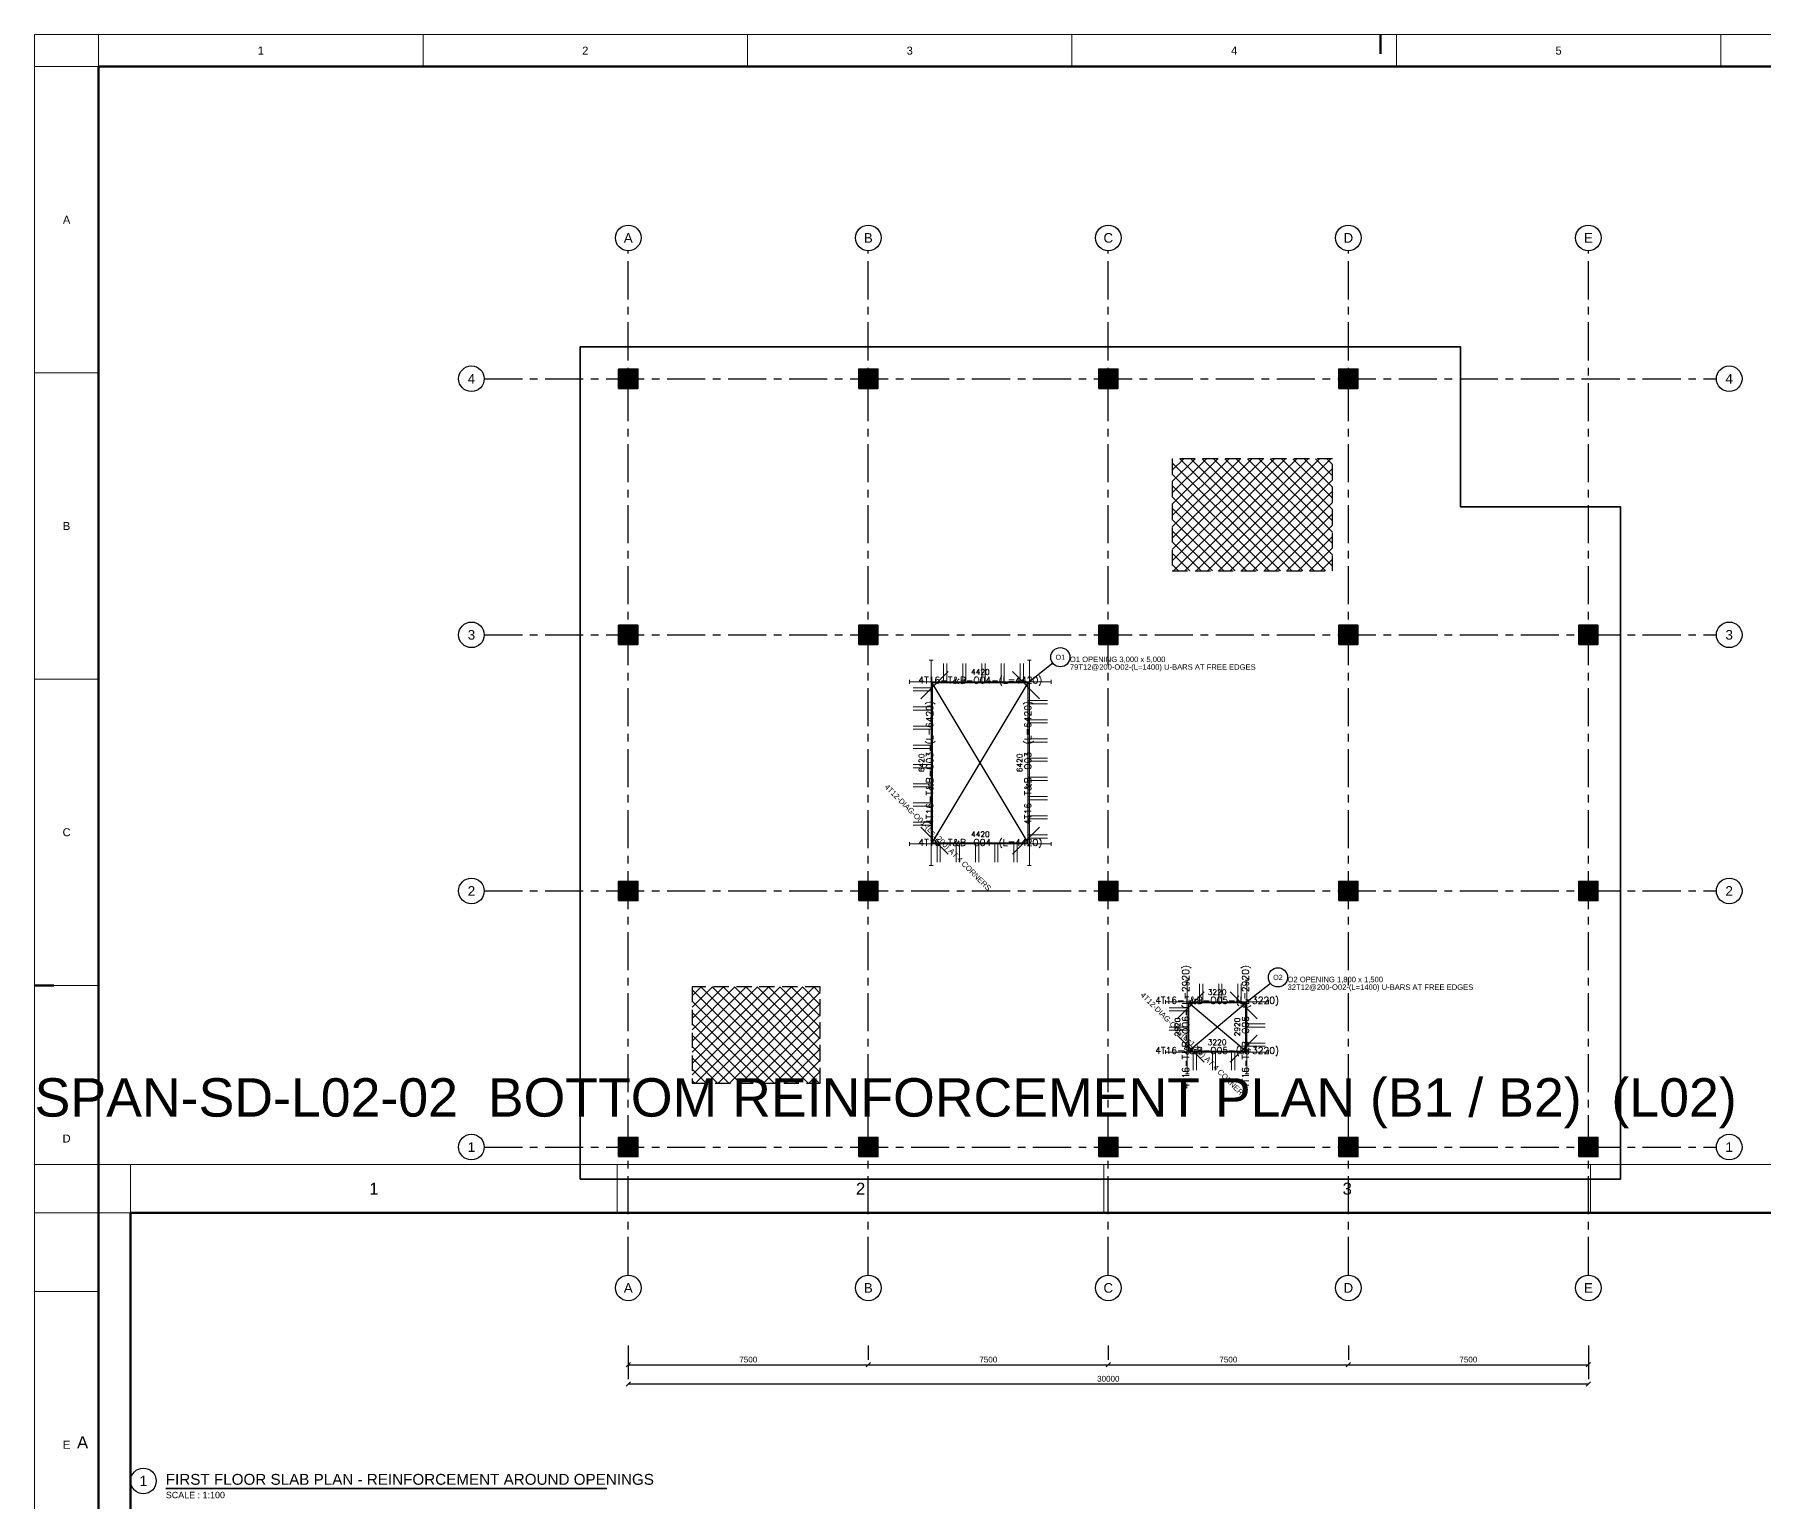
# Model space of a CAD drawing. Header units: millimetres. Extents: x 0 to 396150, y -260000 to 91864.
# Drawn here: x 180000 to 234050, y -51450 to -5600 of the extents above; entities that cross this region are included whole.
import ezdxf
from ezdxf.enums import TextEntityAlignment as Align

# ---------------------------------------------------------------- set-up
doc = ezdxf.new("R2010")
doc.units = ezdxf.units.MM
doc.header["$LTSCALE"] = 37.5
doc.linetypes.add('CENTER', pattern=[50.8, 31.75, -6.35, 6.35, -6.35])
doc.linetypes.add('DASHED', pattern=[19.05, 12.7, -6.35])
doc.layers.get('0').update_dxf_attribs({"linetype": 'CONTINUOUS'})
for name, color, linetype in [('SPAN-CALLOUT', 3, 'CONTINUOUS'), ('SPAN-COL-HATCH', 8, 'CONTINUOUS'), ('SPAN-DIM', 8, 'CONTINUOUS'), ('SPAN-GRID', 8, 'CENTER'), ('SPAN-GRID-BUBBLE', 8, 'CONTINUOUS'), ('SPAN-OPENING', 6, 'CONTINUOUS'), ('SPAN-RB-TEXT', 7, 'CONTINUOUS'), ('SPAN-SHEET-TEXT', 2, 'CONTINUOUS'), ('SPAN-TEXT', 7, 'CONTINUOUS'), ('SPAN-VOID', 30, 'DASHED'), ('SPAN-VOID-HATCH', 30, 'CONTINUOUS'), ('SPAN-XREF', 7, 'CONTINUOUS')]:
    doc.layers.add(name, color=color, linetype=linetype)
for name, color, linetype, lineweight in [('SPAN-COL', 7, 'CONTINUOUS', 35), ('SPAN-RB-TRIM', 6, 'CONTINUOUS', 20), ('SPAN-RB-UBAR', 6, 'CONTINUOUS', 20), ('SPAN-SHEET-FRAME', 7, 'CONTINUOUS', 50), ('SPAN-SHEET-TITLE', 7, 'CONTINUOUS', 25), ('SPAN-SLAB-EDGE', 3, 'CONTINUOUS', 35)]:
    doc.layers.add(name, color=color, linetype=linetype, lineweight=lineweight)
doc.styles.add('SPAN-REBAR', font='romans.shx')
doc.styles.get("Standard").update_dxf_attribs({"font": 'arial.ttf'})

# ---------------------------------------------------------------- blocks, each defined once
blk = doc.blocks.new('FRAMING_REBAR_AROUND_OPENINGS_L01')
at = {"layer": 'SPAN-COL-HATCH'}
h = blk.add_hatch(color=256, dxfattribs=at)
h.dxf.hatch_style = 1
h.paths.add_polyline_path([(18250, 48350), (18850, 48350), (18850, 48950), (18250, 48950)])
h = blk.add_hatch(color=256, dxfattribs=at)
h.dxf.hatch_style = 1
h.paths.add_polyline_path([(25750, 48350), (26350, 48350), (26350, 48950), (25750, 48950)])
h = blk.add_hatch(color=256, dxfattribs=at)
h.dxf.hatch_style = 1
h.paths.add_polyline_path([(33250, 48350), (33850, 48350), (33850, 48950), (33250, 48950)])
h = blk.add_hatch(color=256, dxfattribs=at)
h.dxf.hatch_style = 1
h.paths.add_polyline_path([(40750, 48350), (41350, 48350), (41350, 48950), (40750, 48950)])
h = blk.add_hatch(color=256, dxfattribs=at)
h.dxf.hatch_style = 1
h.paths.add_polyline_path([(18250, 40350), (18850, 40350), (18850, 40950), (18250, 40950)])
h = blk.add_hatch(color=256, dxfattribs=at)
h.dxf.hatch_style = 1
h.paths.add_polyline_path([(25750, 40350), (26350, 40350), (26350, 40950), (25750, 40950)])
h = blk.add_hatch(color=256, dxfattribs=at)
h.dxf.hatch_style = 1
h.paths.add_polyline_path([(33250, 40350), (33850, 40350), (33850, 40950), (33250, 40950)])
h = blk.add_hatch(color=256, dxfattribs=at)
h.dxf.hatch_style = 1
h.paths.add_polyline_path([(40750, 40350), (41350, 40350), (41350, 40950), (40750, 40950)])
h = blk.add_hatch(color=256, dxfattribs=at)
h.dxf.hatch_style = 1
h.paths.add_polyline_path([(48250, 40350), (48850, 40350), (48850, 40950), (48250, 40950)])
h = blk.add_hatch(color=256, dxfattribs=at)
h.dxf.hatch_style = 1
h.paths.add_polyline_path([(18250, 32350), (18850, 32350), (18850, 32950), (18250, 32950)])
h = blk.add_hatch(color=256, dxfattribs=at)
h.dxf.hatch_style = 1
h.paths.add_polyline_path([(25750, 32350), (26350, 32350), (26350, 32950), (25750, 32950)])
h = blk.add_hatch(color=256, dxfattribs=at)
h.dxf.hatch_style = 1
h.paths.add_polyline_path([(33250, 32350), (33850, 32350), (33850, 32950), (33250, 32950)])
h = blk.add_hatch(color=256, dxfattribs=at)
h.dxf.hatch_style = 1
h.paths.add_polyline_path([(40750, 32350), (41350, 32350), (41350, 32950), (40750, 32950)])
h = blk.add_hatch(color=256, dxfattribs=at)
h.dxf.hatch_style = 1
h.paths.add_polyline_path([(48250, 32350), (48850, 32350), (48850, 32950), (48250, 32950)])
h = blk.add_hatch(color=256, dxfattribs=at)
h.dxf.hatch_style = 1
h.paths.add_polyline_path([(18250, 24350), (18850, 24350), (18850, 24950), (18250, 24950)])
h = blk.add_hatch(color=256, dxfattribs=at)
h.dxf.hatch_style = 1
h.paths.add_polyline_path([(25750, 24350), (26350, 24350), (26350, 24950), (25750, 24950)])
h = blk.add_hatch(color=256, dxfattribs=at)
h.dxf.hatch_style = 1
h.paths.add_polyline_path([(33250, 24350), (33850, 24350), (33850, 24950), (33250, 24950)])
h = blk.add_hatch(color=256, dxfattribs=at)
h.dxf.hatch_style = 1
h.paths.add_polyline_path([(40750, 24350), (41350, 24350), (41350, 24950), (40750, 24950)])
h = blk.add_hatch(color=256, dxfattribs=at)
h.dxf.hatch_style = 1
h.paths.add_polyline_path([(48250, 24350), (48850, 24350), (48850, 24950), (48250, 24950)])
at = {"layer": 'SPAN-VOID-HATCH'}
h = blk.add_hatch(dxfattribs=at)
h.set_pattern_fill('ANSI37', color=256, scale=78.74)
h.paths.add_polyline_path([(35550, 42650), (40550, 42650), (40550, 46150), (35550, 46150)])
h = blk.add_hatch(dxfattribs=at)
h.set_pattern_fill('ANSI37', color=256, scale=78.74)
h.paths.add_polyline_path([(20550, 26650), (24550, 26650), (24550, 29650), (20550, 29650)])
at = {"layer": 'SPAN-CALLOUT'}
for p, q in [((31815.739357, 39762.591486), (31050, 39150)), ((38615.739357, 29762.591486), (37850, 29150))]:
    blk.add_line(p, q, dxfattribs=at)
for centre, radius in [((32050, 39950), 300), ((38850, 29950), 300), ((3400, 14220), 400)]:
    blk.add_circle(centre, radius, dxfattribs=at)
at = {"layer": 'SPAN-COL'}
for points in [[(18250, 48350), (18850, 48350), (18850, 48950), (18250, 48950)], [(25750, 48350), (26350, 48350), (26350, 48950), (25750, 48950)], [(33250, 48350), (33850, 48350), (33850, 48950), (33250, 48950)], [(40750, 48350), (41350, 48350), (41350, 48950), (40750, 48950)], [(18250, 40350), (18850, 40350), (18850, 40950), (18250, 40950)], [(25750, 40350), (26350, 40350), (26350, 40950), (25750, 40950)], [(33250, 40350), (33850, 40350), (33850, 40950), (33250, 40950)], [(40750, 40350), (41350, 40350), (41350, 40950), (40750, 40950)], [(48250, 40350), (48850, 40350), (48850, 40950), (48250, 40950)], [(18250, 32350), (18850, 32350), (18850, 32950), (18250, 32950)], [(25750, 32350), (26350, 32350), (26350, 32950), (25750, 32950)], [(33250, 32350), (33850, 32350), (33850, 32950), (33250, 32950)], [(40750, 32350), (41350, 32350), (41350, 32950), (40750, 32950)], [(48250, 32350), (48850, 32350), (48850, 32950), (48250, 32950)], [(18250, 24350), (18850, 24350), (18850, 24950), (18250, 24950)], [(25750, 24350), (26350, 24350), (26350, 24950), (25750, 24950)], [(33250, 24350), (33850, 24350), (33850, 24950), (33250, 24950)], [(40750, 24350), (41350, 24350), (41350, 24950), (40750, 24950)], [(48250, 24350), (48850, 24350), (48850, 24950), (48250, 24950)]]:
    blk.add_lwpolyline(points, close=True, dxfattribs=at)
at = {"layer": 'SPAN-DIM'}
for p, q in [((18550, 18450), (18550, 18000)), ((18550, 18450), (18550, 17400)), ((26050, 18450), (26050, 18000)), ((26050, 18450), (26050, 18000)), ((33550, 18450), (33550, 18000)), ((33550, 18450), (33550, 18000)), ((41050, 18450), (41050, 18000)), ((41050, 18450), (41050, 18000)), ((48550, 18450), (48550, 18000)), ((48550, 18450), (48550, 17400)), ((18480, 17780), (18620, 17920)), ((18550, 17850), (26050, 17850)), ((25980, 17780), (26120, 17920)), ((25980, 17780), (26120, 17920)), ((26050, 17850), (33550, 17850)), ((33480, 17780), (33620, 17920)), ((33480, 17780), (33620, 17920)), ((33550, 17850), (41050, 17850)), ((40980, 17780), (41120, 17920)), ((40980, 17780), (41120, 17920)), ((41050, 17850), (48550, 17850)), ((48480, 17780), (48620, 17920)), ((18480, 17180), (18620, 17320)), ((48480, 17180), (48620, 17320)), ((18550, 17250), (48550, 17250))]:
    blk.add_line(p, q, dxfattribs=at)
at = {"layer": 'SPAN-GRID'}
for p, q in [((18550, 20650), (18550, 52650)), ((26050, 20650), (26050, 52650)), ((33550, 20650), (33550, 52650)), ((41050, 20650), (41050, 52650)), ((48550, 20650), (48550, 52650)), ((14050, 48650), (52550, 48650)), ((14050, 40650), (52550, 40650)), ((14050, 32650), (52550, 32650)), ((14050, 24650), (52550, 24650))]:
    blk.add_line(p, q, dxfattribs=at)
at = {"layer": 'SPAN-GRID-BUBBLE'}
for centre in [(18550, 53050), (26050, 53050), (33550, 53050), (41050, 53050), (48550, 53050), (13650, 48650), (52950, 48650), (13650, 40650), (52950, 40650), (13650, 32650), (52950, 32650), (13650, 24650), (52950, 24650), (18550, 20250), (26050, 20250), (33550, 20250), (41050, 20250), (48550, 20250)]:
    blk.add_circle(centre, 400, dxfattribs=at)
at = {"layer": 'SPAN-OPENING'}
for p, q in [((28050, 34150), (31050, 39150)), ((31050, 34150), (28050, 39150)), ((36050, 27650), (37850, 29150)), ((37850, 27650), (36050, 29150))]:
    blk.add_line(p, q, dxfattribs=at)
for points in [[(28050, 34150), (31050, 34150), (31050, 39150), (28050, 39150)], [(36050, 27650), (37850, 27650), (37850, 29150), (36050, 29150)]]:
    blk.add_lwpolyline(points, close=True, dxfattribs=at)
at = {"layer": 'SPAN-RB-TRIM'}
for p, q in [((28544.974747, 39503.553391), (27696.446609, 38655.025253)), ((27957, 39860), (28077, 39860)), ((28017, 39860), (28017, 33440)), ((31403.553391, 38655.025253), (30555.025253, 39503.553391)), ((31143, 39860), (31023, 39860)), ((31083, 33440), (31083, 39860)), ((27340, 39243), (27340, 39123)), ((31760, 39183), (27340, 39183)), ((31760, 39243), (31760, 39123)), ((27696.446609, 34644.974747), (28544.974747, 33796.446609)), ((30555.025253, 33796.446609), (31403.553391, 34644.974747)), ((27340, 34057), (27340, 34177)), ((27340, 34117), (31760, 34117)), ((31760, 34057), (31760, 34177)), ((27957, 33440), (28077, 33440)), ((31143, 33440), (31023, 33440)), ((35957, 29860), (36077, 29860)), ((36017, 29860), (36017, 26940)), ((37943, 29860), (37823, 29860)), ((37883, 26940), (37883, 29860)), ((35340, 29243), (35340, 29123)), ((36544.974747, 29503.553391), (35696.446609, 28655.025253)), ((38203.553391, 28655.025253), (37355.025253, 29503.553391)), ((38560, 29243), (38560, 29123)), ((38560, 29183), (35340, 29183)), ((35696.446609, 28144.974747), (36544.974747, 27296.446609)), ((37355.025253, 27296.446609), (38203.553391, 28144.974747)), ((35340, 27557), (35340, 27677)), ((35340, 27617), (38560, 27617)), ((38560, 27557), (38560, 27677)), ((35957, 26940), (36077, 26940)), ((37943, 26940), (37823, 26940))]:
    blk.add_line(p, q, dxfattribs=at)
at = {"layer": 'SPAN-RB-UBAR'}
for points in [[(28400, 39750), (28400, 39150), (28500, 39150), (28500, 39750)], [(29000, 39750), (29000, 39150), (29100, 39150), (29100, 39750)], [(29600, 39750), (29600, 39150), (29700, 39150), (29700, 39750)], [(30200, 39750), (30200, 39150), (30300, 39150), (30300, 39750)], [(30800, 39750), (30800, 39150), (30900, 39150), (30900, 39750)], [(27450, 38900), (28050, 38900), (28050, 39000), (27450, 39000)], [(27450, 38300), (28050, 38300), (28050, 38400), (27450, 38400)], [(31650, 38600), (31050, 38600), (31050, 38500), (31650, 38500)], [(31650, 38000), (31050, 38000), (31050, 37900), (31650, 37900)], [(27450, 37700), (28050, 37700), (28050, 37800), (27450, 37800)], [(31650, 37400), (31050, 37400), (31050, 37300), (31650, 37300)], [(27450, 37100), (28050, 37100), (28050, 37200), (27450, 37200)], [(31650, 36800), (31050, 36800), (31050, 36700), (31650, 36700)], [(27450, 36500), (28050, 36500), (28050, 36600), (27450, 36600)], [(27450, 35900), (28050, 35900), (28050, 36000), (27450, 36000)], [(31650, 36200), (31050, 36200), (31050, 36100), (31650, 36100)], [(27450, 35300), (28050, 35300), (28050, 35400), (27450, 35400)], [(31650, 35600), (31050, 35600), (31050, 35500), (31650, 35500)], [(27450, 34700), (28050, 34700), (28050, 34800), (27450, 34800)], [(31650, 35000), (31050, 35000), (31050, 34900), (31650, 34900)], [(28300, 33550), (28300, 34150), (28200, 34150), (28200, 33550)], [(28900, 33550), (28900, 34150), (28800, 34150), (28800, 33550)], [(29500, 33550), (29500, 34150), (29400, 34150), (29400, 33550)], [(30100, 33550), (30100, 34150), (30000, 34150), (30000, 33550)], [(30700, 33550), (30700, 34150), (30600, 34150), (30600, 33550)], [(31650, 34400), (31050, 34400), (31050, 34300), (31650, 34300)], [(36400, 29750), (36400, 29150), (36500, 29150), (36500, 29750)], [(37000, 29750), (37000, 29150), (37100, 29150), (37100, 29750)], [(37600, 29750), (37600, 29150), (37700, 29150), (37700, 29750)], [(35450, 28900), (36050, 28900), (36050, 29000), (35450, 29000)], [(35450, 28300), (36050, 28300), (36050, 28400), (35450, 28400)], [(38450, 28500), (37850, 28500), (37850, 28400), (38450, 28400)], [(36300, 27050), (36300, 27650), (36200, 27650), (36200, 27050)], [(36900, 27050), (36900, 27650), (36800, 27650), (36800, 27050)], [(37500, 27050), (37500, 27650), (37400, 27650), (37400, 27050)], [(38450, 27900), (37850, 27900), (37850, 27800), (38450, 27800)]]:
    blk.add_lwpolyline(points, dxfattribs=at)
at = {"layer": 'SPAN-SHEET-FRAME', "lineweight": 13}
for p, q in [((2000, 58400), (2000, 59400)), ((12137.5, 58400), (12137.5, 59400)), ((22275, 58400), (22275, 59400)), ((32412.5, 58400), (32412.5, 59400)), ((42550, 58400), (42550, 59400)), ((52687.5, 58400), (52687.5, 59400)), ((0, 58400), (2000, 58400)), ((0, 48833.333333), (2000, 48833.333333)), ((0, 39266.666667), (2000, 39266.666667)), ((0, 29700), (2000, 29700)), ((0, 20133.333333), (2000, 20133.333333))]:
    blk.add_line(p, q, dxfattribs=at)
at = {"layer": 'SPAN-SHEET-FRAME'}
for p, q in [((42050, 59400), (42050, 58800)), ((0, 29700), (600, 29700))]:
    blk.add_line(p, q, dxfattribs=at)
at = {"layer": 'SPAN-SHEET-FRAME', "lineweight": 13}
blk.add_lwpolyline([(0, 0), (84100, 0), (84100, 59400), (0, 59400)], close=True, dxfattribs=at)
at = {"layer": 'SPAN-SHEET-FRAME'}
blk.add_lwpolyline([(2000, 1000), (83100, 1000), (83100, 58400), (2000, 58400)], close=True, dxfattribs=at)
at = {"layer": 'SPAN-SHEET-TITLE', "lineweight": 35}
blk.add_line((4100, 13980), (17880, 13980), dxfattribs=at)
at = {"layer": 'SPAN-SLAB-EDGE', "color": 3}
blk.add_lwpolyline([(17050, 23650), (49550, 23650), (49550, 44650), (44550, 44650), (44550, 49650), (17050, 49650)], close=True, dxfattribs=at)
at = {"layer": 'SPAN-VOID'}
for points in [[(35550, 42650), (40550, 42650), (40550, 46150), (35550, 46150)], [(20550, 26650), (24550, 26650), (24550, 29650), (20550, 29650)]]:
    blk.add_lwpolyline(points, close=True, dxfattribs=at)
at = {"layer": 'SPAN-CALLOUT'}
for s, height, p in [('O1', 160, (32050, 39950)), ('O2', 160, (38850, 29950)), ('1', 320, (3400, 14220))]:
    blk.add_text(s, height=height, dxfattribs=at).set_placement(p, align=Align.MIDDLE_CENTER)
at = {"layer": 'SPAN-DIM'}
for s, p in [('7500', (22300, 17922)), ('7500', (29800, 17922)), ('7500', (37300, 17922)), ('7500', (44800, 17922)), ('30000', (33550, 17322))]:
    blk.add_text(s, height=180, dxfattribs=at).set_placement(p, align=Align.CENTER)
at = {"layer": 'SPAN-RB-TEXT', "style": 'SPAN-REBAR'}
for s, height, p in [('4420', 170, (29550, 39403)), ('4T16-T&B-O04-(L=4420)', 210, (29550, 39128)), ('4T16-T&B-O04-(L=4420)', 210, (29550, 34062)), ('4420', 170, (29550, 34337)), ('4T16-T&B-O05-(L=3220)', 210, (36950, 29128)), ('3220', 170, (36950, 29403)), ('4T16-T&B-O05-(L=3220)', 210, (36950, 27562)), ('3220', 170, (36950, 27837))]:
    blk.add_text(s, height=height, dxfattribs=at).set_placement(p, align=Align.CENTER)
at = {"layer": 'SPAN-RB-TEXT'}
for s, p in [('O1 OPENING 3,000 x 5,000', (32350, 39800)), ('79T12@200-O02-(L=1400) U-BARS AT FREE EDGES', (32350, 39560)), ('32T12@200-O02-(L=1400) U-BARS AT FREE EDGES', (39150, 29560)), ('O2 OPENING 1,800 x 1,500', (39150, 29800))]:
    blk.add_text(s, height=170, dxfattribs=at).set_placement(p)
at = {"layer": 'SPAN-RB-TEXT', "style": 'SPAN-REBAR'}
for s, height, p in [('4T16-T&B-O03-(L=6420)', 210, (28072, 36650)), ('4T16-T&B-O03-(L=6420)', 210, (31138, 36650)), ('6420', 170, (27797, 36650)), ('6420', 170, (30863, 36650)), ('4T16-T&B-O06-(L=2920)', 210, (36072, 28400)), ('4T16-T&B-O06-(L=2920)', 210, (37938, 28400)), ('2920', 170, (35797, 28400)), ('2920', 170, (37663, 28400))]:
    blk.add_text(s, height=height, rotation=90, dxfattribs=at).set_placement(p, align=Align.CENTER)
at = {"layer": 'SPAN-RB-TEXT'}
for p in [(28163.137085, 34263.137085), (36163.137085, 27763.137085)]:
    blk.add_text('4T12-DIAG-O01-(L=1200) AT 4 CORNERS', height=170, rotation=315, dxfattribs=at).set_placement(p, align=Align.CENTER)
at = {"layer": 'SPAN-SHEET-FRAME'}
for s, p in [('1', (7068.75, 58900)), ('2', (17206.25, 58900)), ('3', (27343.75, 58900)), ('4', (37481.25, 58900)), ('5', (47618.75, 58900)), ('A', (1000, 53616.666667)), ('B', (1000, 44050)), ('C', (1000, 34483.333333)), ('D', (1000, 24916.666667)), ('E', (1000, 15350))]:
    blk.add_text(s, height=250, dxfattribs=at).set_placement(p, align=Align.MIDDLE_CENTER)
at = {"layer": 'SPAN-SHEET-TEXT'}
blk.add_text('FIRST FLOOR SLAB PLAN - REINFORCEMENT AROUND OPENINGS', height=340, dxfattribs=at).set_placement((4100, 14100))
at = {"layer": 'SPAN-SHEET-TITLE'}
blk.add_text('SCALE : 1:100', height=200, dxfattribs=at).set_placement((4100, 13680))
at = {"layer": 'SPAN-TEXT'}
for s, p in [('A', (18550, 53050)), ('B', (26050, 53050)), ('C', (33550, 53050)), ('D', (41050, 53050)), ('E', (48550, 53050)), ('4', (13650, 48650)), ('4', (52950, 48650)), ('3', (13650, 40650)), ('3', (52950, 40650)), ('2', (13650, 32650)), ('2', (52950, 32650)), ('1', (13650, 24650)), ('1', (52950, 24650)), ('A', (18550, 20250)), ('B', (26050, 20250)), ('C', (33550, 20250)), ('D', (41050, 20250)), ('E', (48550, 20250))]:
    blk.add_text(s, height=300, dxfattribs=at).set_placement(p, align=Align.MIDDLE_CENTER)
blk = doc.blocks.new('FRAMING_REBAR_SLAB_PT_BOTTOM_L02')
at = {"layer": 'SPAN-SHEET-FRAME', "lineweight": 13}
for p, q in [((3000, 87600), (3000, 89100)), ((18206.25, 87600), (18206.25, 89100)), ((33412.5, 87600), (33412.5, 89100)), ((48618.75, 87600), (48618.75, 89100)), ((0, 87600), (3000, 87600))]:
    blk.add_line(p, q, dxfattribs=at)
blk.add_lwpolyline([(0, 0), (126150, 0), (126150, 89100), (0, 89100)], close=True, dxfattribs=at)
at = {"layer": 'SPAN-SHEET-FRAME'}
blk.add_lwpolyline([(3000, 1500), (124650, 1500), (124650, 87600), (3000, 87600)], close=True, dxfattribs=at)
for s, p in [('1', (10603.12, 88350)), ('2', (25809.38, 88350)), ('3', (41015.62, 88350)), ('A', (1500, 80425))]:
    blk.add_text(s, height=375, dxfattribs=at).set_placement(p, align=Align.MIDDLE_CENTER)

msp = doc.modelspace()

# ---------------------------------------------------------------- block references
for name, p in [('FRAMING_REBAR_AROUND_OPENINGS_L01', (180000, -65000)), ('FRAMING_REBAR_SLAB_PT_BOTTOM_L02', (180000, -130000))]:
    msp.add_blockref(name, p)

# ---------------------------------------------------------------- texts
at = {"layer": 'SPAN-XREF'}
msp.add_text('SPAN-SD-L02-02  BOTTOM REINFORCEMENT PLAN (B1 / B2)  (L02)', height=1200, dxfattribs=at).set_placement((180000, -39400))

doc.saveas('drawing.dxf')
